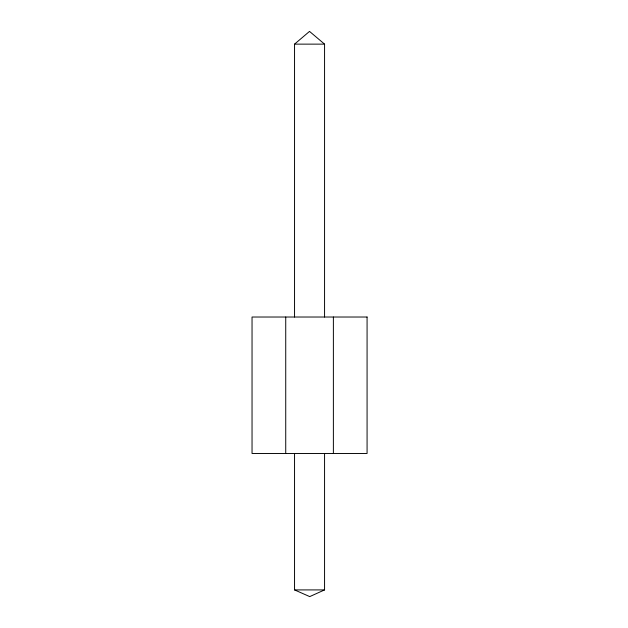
<?xml version="1.0" encoding="UTF-8"?>
<svg xmlns="http://www.w3.org/2000/svg" width="628" height="628" viewBox="0 0 628 628"><rect width="100%" height="100%" fill="white"/><g stroke="black" fill="none" stroke-linecap="round" stroke-linejoin="round"><path stroke-width="0.94" d="M294.548 317.022L294.548 44.133L309.518 31.4L324.566 44.133L324.566 317.022M324.566 453.471L324.566 589.912L309.73 596.6L294.548 589.912L294.548 453.471M294.548 44.133L324.566 44.133M294.548 589.912L324.566 589.912M333.382 317.022L333.382 453.471M285.732 317.022L285.732 453.471M367.074 317.022L252.04 317.022L252.04 453.471L367.074 453.471L367.074 317.022"/></g></svg>
